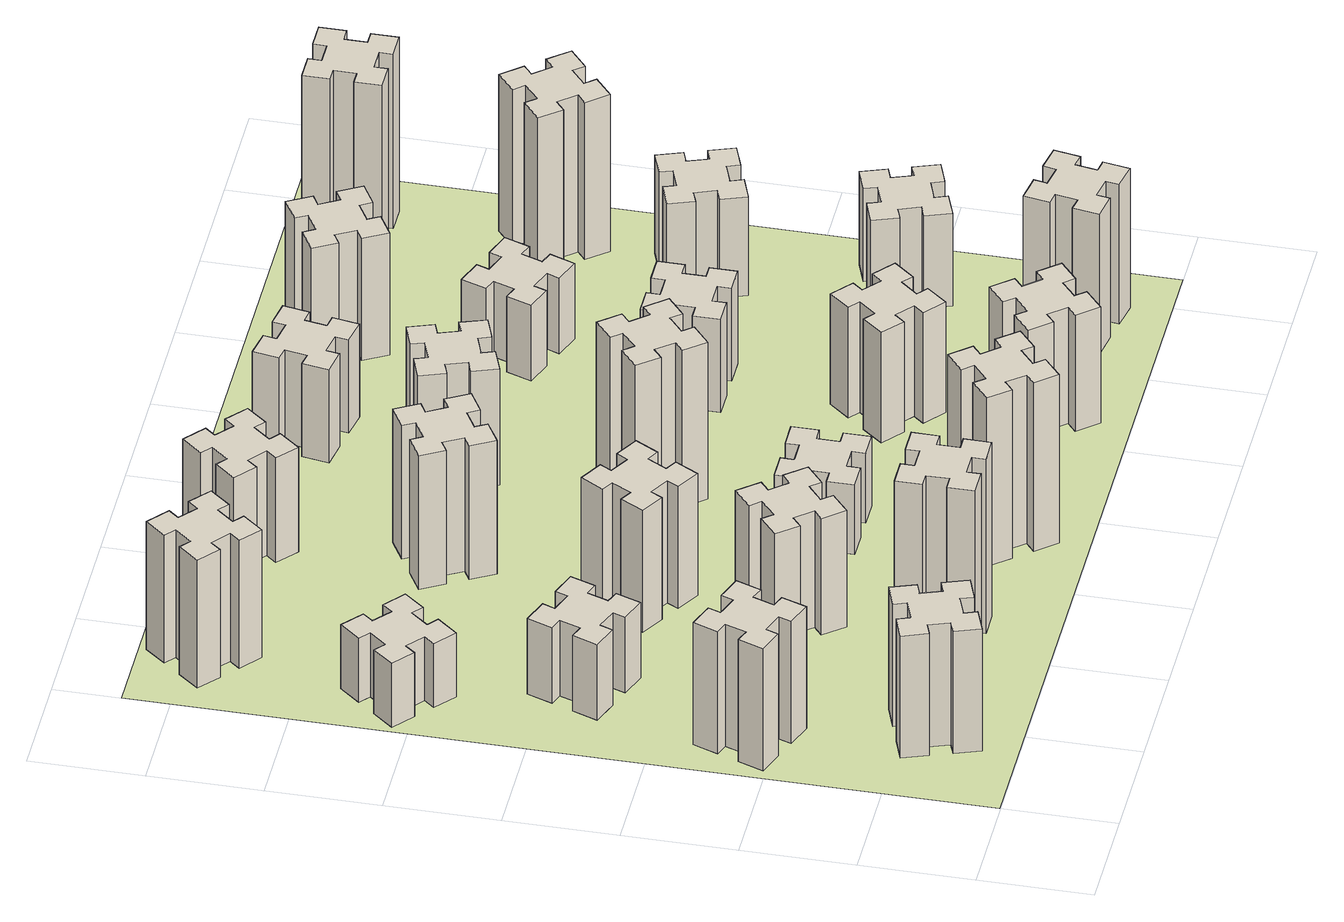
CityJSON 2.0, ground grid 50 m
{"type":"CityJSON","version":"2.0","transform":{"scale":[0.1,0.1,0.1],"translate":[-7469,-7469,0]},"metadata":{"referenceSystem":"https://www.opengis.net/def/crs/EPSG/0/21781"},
"CityObjects":{
"building1":{"type":"Building","attributes":{"class":"1000","function":"1000","usage":"1000","yearOfConstruction":2016,"roofType":"1000","measuredHeight":63,"storeysAboveGround":30,"storeysBelowGround":0},"geometry":[{"type":"Solid","lod":"1","boundaries":[[[[0,1,2,3,4,5,6,7,8,9,10,11,12,13,14,15,16,17,18,19]],[[17,16,20,21]],[[16,15,22,20]],[[15,14,23,22]],[[14,13,24,23]],[[13,12,25,24]],[[12,11,26,25]],[[11,10,27,26]],[[10,9,28,27]],[[9,8,29,28]],[[8,7,30,29]],[[7,6,31,30]],[[6,5,32,31]],[[5,4,33,32]],[[4,3,34,33]],[[3,2,35,34]],[[2,1,36,35]],[[1,0,37,36]],[[0,19,38,37]],[[19,18,39,38]],[[18,17,21,39]],[[24,25,26,27,28,29,30,31,32,33,34,35,36,37,38,39,21,20,22,23]]]]}]},
"building2":{"type":"Building","attributes":{"class":"1000","function":"1000","usage":"1000","yearOfConstruction":2016,"roofType":"1000","measuredHeight":63,"storeysAboveGround":30,"storeysBelowGround":0},"geometry":[{"type":"Solid","lod":"1","boundaries":[[[[40,41,42,43,44,45,46,47,48,49,50,51,52,53,54,55,56,57,58,59]],[[57,56,60,61]],[[56,55,62,60]],[[55,54,63,62]],[[54,53,64,63]],[[53,52,65,64]],[[52,51,66,65]],[[51,50,67,66]],[[50,49,68,67]],[[49,48,69,68]],[[48,47,70,69]],[[47,46,71,70]],[[46,45,72,71]],[[45,44,73,72]],[[44,43,74,73]],[[43,42,75,74]],[[42,41,76,75]],[[41,40,77,76]],[[40,59,78,77]],[[59,58,79,78]],[[58,57,61,79]],[[64,65,66,67,68,69,70,71,72,73,74,75,76,77,78,79,61,60,62,63]]]]}]},
"building3":{"type":"Building","attributes":{"class":"1000","function":"1000","usage":"1000","yearOfConstruction":2016,"roofType":"1000","measuredHeight":39,"storeysAboveGround":30,"storeysBelowGround":0},"geometry":[{"type":"Solid","lod":"1","boundaries":[[[[80,81,82,83,84,85,86,87,88,89,90,91,92,93,94,95,96,97,98,99]],[[97,96,100,101]],[[96,95,102,100]],[[95,94,103,102]],[[94,93,104,103]],[[93,92,105,104]],[[92,91,106,105]],[[91,90,107,106]],[[90,89,108,107]],[[89,88,109,108]],[[88,87,110,109]],[[87,86,111,110]],[[86,85,112,111]],[[85,84,113,112]],[[84,83,114,113]],[[83,82,115,114]],[[82,81,116,115]],[[81,80,117,116]],[[80,99,118,117]],[[99,98,119,118]],[[98,97,101,119]],[[104,105,106,107,108,109,110,111,112,113,114,115,116,117,118,119,101,100,102,103]]]]}]},
"building4":{"type":"Building","attributes":{"class":"1000","function":"1000","usage":"1000","yearOfConstruction":2016,"roofType":"1000","measuredHeight":33,"storeysAboveGround":30,"storeysBelowGround":0},"geometry":[{"type":"Solid","lod":"1","boundaries":[[[[120,121,122,123,124,125,126,127,128,129,130,131,132,133,134,135,136,137,138,139]],[[137,136,140,141]],[[136,135,142,140]],[[135,134,143,142]],[[134,133,144,143]],[[133,132,145,144]],[[132,131,146,145]],[[131,130,147,146]],[[130,129,148,147]],[[129,128,149,148]],[[128,127,150,149]],[[127,126,151,150]],[[126,125,152,151]],[[125,124,153,152]],[[124,123,154,153]],[[123,122,155,154]],[[122,121,156,155]],[[121,120,157,156]],[[120,139,158,157]],[[139,138,159,158]],[[138,137,141,159]],[[144,145,146,147,148,149,150,151,152,153,154,155,156,157,158,159,141,140,142,143]]]]}]},
"building5":{"type":"Building","attributes":{"class":"1000","function":"1000","usage":"1000","yearOfConstruction":2016,"roofType":"1000","measuredHeight":90,"storeysAboveGround":30,"storeysBelowGround":0},"geometry":[{"type":"Solid","lod":"1","boundaries":[[[[160,161,162,163,164,165,166,167,168,169,170,171,172,173,174,175,176,177,178,179]],[[177,176,180,181]],[[176,175,182,180]],[[175,174,183,182]],[[174,173,184,183]],[[173,172,185,184]],[[172,171,186,185]],[[171,170,187,186]],[[170,169,188,187]],[[169,168,189,188]],[[168,167,190,189]],[[167,166,191,190]],[[166,165,192,191]],[[165,164,193,192]],[[164,163,194,193]],[[163,162,195,194]],[[162,161,196,195]],[[161,160,197,196]],[[160,179,198,197]],[[179,178,199,198]],[[178,177,181,199]],[[184,185,186,187,188,189,190,191,192,193,194,195,196,197,198,199,181,180,182,183]]]]}]},
"building6":{"type":"Building","attributes":{"class":"1000","function":"1000","usage":"1000","yearOfConstruction":2016,"roofType":"1000","measuredHeight":66,"storeysAboveGround":30,"storeysBelowGround":0},"geometry":[{"type":"Solid","lod":"1","boundaries":[[[[200,201,202,203,204,205,206,207,208,209,210,211,212,213,214,215,216,217,218,219]],[[217,216,220,221]],[[216,215,222,220]],[[215,214,223,222]],[[214,213,224,223]],[[213,212,225,224]],[[212,211,226,225]],[[211,210,227,226]],[[210,209,228,227]],[[209,208,229,228]],[[208,207,230,229]],[[207,206,231,230]],[[206,205,232,231]],[[205,204,233,232]],[[204,203,234,233]],[[203,202,235,234]],[[202,201,236,235]],[[201,200,237,236]],[[200,219,238,237]],[[219,218,239,238]],[[218,217,221,239]],[[224,225,226,227,228,229,230,231,232,233,234,235,236,237,238,239,221,220,222,223]]]]}]},
"building7":{"type":"Building","attributes":{"class":"1000","function":"1000","usage":"1000","yearOfConstruction":2016,"roofType":"1000","measuredHeight":60,"storeysAboveGround":30,"storeysBelowGround":0},"geometry":[{"type":"Solid","lod":"1","boundaries":[[[[240,241,242,243,244,245,246,247,248,249,250,251,252,253,254,255,256,257,258,259]],[[257,256,260,261]],[[256,255,262,260]],[[255,254,263,262]],[[254,253,264,263]],[[253,252,265,264]],[[252,251,266,265]],[[251,250,267,266]],[[250,249,268,267]],[[249,248,269,268]],[[248,247,270,269]],[[247,246,271,270]],[[246,245,272,271]],[[245,244,273,272]],[[244,243,274,273]],[[243,242,275,274]],[[242,241,276,275]],[[241,240,277,276]],[[240,259,278,277]],[[259,258,279,278]],[[258,257,261,279]],[[264,265,266,267,268,269,270,271,272,273,274,275,276,277,278,279,261,260,262,263]]]]}]},
"building8":{"type":"Building","attributes":{"class":"1000","function":"1000","usage":"1000","yearOfConstruction":2016,"roofType":"1000","measuredHeight":63,"storeysAboveGround":30,"storeysBelowGround":0},"geometry":[{"type":"Solid","lod":"1","boundaries":[[[[280,281,282,283,284,285,286,287,288,289,290,291,292,293,294,295,296,297,298,299]],[[297,296,300,301]],[[296,295,302,300]],[[295,294,303,302]],[[294,293,304,303]],[[293,292,305,304]],[[292,291,306,305]],[[291,290,307,306]],[[290,289,308,307]],[[289,288,309,308]],[[288,287,310,309]],[[287,286,311,310]],[[286,285,312,311]],[[285,284,313,312]],[[284,283,314,313]],[[283,282,315,314]],[[282,281,316,315]],[[281,280,317,316]],[[280,299,318,317]],[[299,298,319,318]],[[298,297,301,319]],[[304,305,306,307,308,309,310,311,312,313,314,315,316,317,318,319,301,300,302,303]]]]}]},
"building9":{"type":"Building","attributes":{"class":"1000","function":"1000","usage":"1000","yearOfConstruction":2016,"roofType":"1000","measuredHeight":87,"storeysAboveGround":30,"storeysBelowGround":0},"geometry":[{"type":"Solid","lod":"1","boundaries":[[[[320,321,322,323,324,325,326,327,328,329,330,331,332,333,334,335,336,337,338,339]],[[337,336,340,341]],[[336,335,342,340]],[[335,334,343,342]],[[334,333,344,343]],[[333,332,345,344]],[[332,331,346,345]],[[331,330,347,346]],[[330,329,348,347]],[[329,328,349,348]],[[328,327,350,349]],[[327,326,351,350]],[[326,325,352,351]],[[325,324,353,352]],[[324,323,354,353]],[[323,322,355,354]],[[322,321,356,355]],[[321,320,357,356]],[[320,339,358,357]],[[339,338,359,358]],[[338,337,341,359]],[[344,345,346,347,348,349,350,351,352,353,354,355,356,357,358,359,341,340,342,343]]]]}]},
"building10":{"type":"Building","attributes":{"class":"1000","function":"1000","usage":"1000","yearOfConstruction":2016,"roofType":"1000","measuredHeight":69,"storeysAboveGround":30,"storeysBelowGround":0},"geometry":[{"type":"Solid","lod":"1","boundaries":[[[[360,361,362,363,364,365,366,367,368,369,370,371,372,373,374,375,376,377,378,379]],[[377,376,380,381]],[[376,375,382,380]],[[375,374,383,382]],[[374,373,384,383]],[[373,372,385,384]],[[372,371,386,385]],[[371,370,387,386]],[[370,369,388,387]],[[369,368,389,388]],[[368,367,390,389]],[[367,366,391,390]],[[366,365,392,391]],[[365,364,393,392]],[[364,363,394,393]],[[363,362,395,394]],[[362,361,396,395]],[[361,360,397,396]],[[360,379,398,397]],[[379,378,399,398]],[[378,377,381,399]],[[384,385,386,387,388,389,390,391,392,393,394,395,396,397,398,399,381,380,382,383]]]]}]},
"building11":{"type":"Building","attributes":{"class":"1000","function":"1000","usage":"1000","yearOfConstruction":2016,"roofType":"1000","measuredHeight":36,"storeysAboveGround":30,"storeysBelowGround":0},"geometry":[{"type":"Solid","lod":"1","boundaries":[[[[400,401,402,403,404,405,406,407,408,409,410,411,412,413,414,415,416,417,418,419]],[[417,416,420,421]],[[416,415,422,420]],[[415,414,423,422]],[[414,413,424,423]],[[413,412,425,424]],[[412,411,426,425]],[[411,410,427,426]],[[410,409,428,427]],[[409,408,429,428]],[[408,407,430,429]],[[407,406,431,430]],[[406,405,432,431]],[[405,404,433,432]],[[404,403,434,433]],[[403,402,435,434]],[[402,401,436,435]],[[401,400,437,436]],[[400,419,438,437]],[[419,418,439,438]],[[418,417,421,439]],[[424,425,426,427,428,429,430,431,432,433,434,435,436,437,438,439,421,420,422,423]]]]}]},
"building12":{"type":"Building","attributes":{"class":"1000","function":"1000","usage":"1000","yearOfConstruction":2016,"roofType":"1000","measuredHeight":54,"storeysAboveGround":30,"storeysBelowGround":0},"geometry":[{"type":"Solid","lod":"1","boundaries":[[[[440,441,442,443,444,445,446,447,448,449,450,451,452,453,454,455,456,457,458,459]],[[457,456,460,461]],[[456,455,462,460]],[[455,454,463,462]],[[454,453,464,463]],[[453,452,465,464]],[[452,451,466,465]],[[451,450,467,466]],[[450,449,468,467]],[[449,448,469,468]],[[448,447,470,469]],[[447,446,471,470]],[[446,445,472,471]],[[445,444,473,472]],[[444,443,474,473]],[[443,442,475,474]],[[442,441,476,475]],[[441,440,477,476]],[[440,459,478,477]],[[459,458,479,478]],[[458,457,461,479]],[[464,465,466,467,468,469,470,471,472,473,474,475,476,477,478,479,461,460,462,463]]]]}]},
"building13":{"type":"Building","attributes":{"class":"1000","function":"1000","usage":"1000","yearOfConstruction":2016,"roofType":"1000","measuredHeight":81,"storeysAboveGround":30,"storeysBelowGround":0},"geometry":[{"type":"Solid","lod":"1","boundaries":[[[[480,481,482,483,484,485,486,487,488,489,490,491,492,493,494,495,496,497,498,499]],[[497,496,500,501]],[[496,495,502,500]],[[495,494,503,502]],[[494,493,504,503]],[[493,492,505,504]],[[492,491,506,505]],[[491,490,507,506]],[[490,489,508,507]],[[489,488,509,508]],[[488,487,510,509]],[[487,486,511,510]],[[486,485,512,511]],[[485,484,513,512]],[[484,483,514,513]],[[483,482,515,514]],[[482,481,516,515]],[[481,480,517,516]],[[480,499,518,517]],[[499,498,519,518]],[[498,497,501,519]],[[504,505,506,507,508,509,510,511,512,513,514,515,516,517,518,519,501,500,502,503]]]]}]},
"building14":{"type":"Building","attributes":{"class":"1000","function":"1000","usage":"1000","yearOfConstruction":2016,"roofType":"1000","measuredHeight":60,"storeysAboveGround":30,"storeysBelowGround":0},"geometry":[{"type":"Solid","lod":"1","boundaries":[[[[520,521,522,523,524,525,526,527,528,529,530,531,532,533,534,535,536,537,538,539]],[[537,536,540,541]],[[536,535,542,540]],[[535,534,543,542]],[[534,533,544,543]],[[533,532,545,544]],[[532,531,546,545]],[[531,530,547,546]],[[530,529,548,547]],[[529,528,549,548]],[[528,527,550,549]],[[527,526,551,550]],[[526,525,552,551]],[[525,524,553,552]],[[524,523,554,553]],[[523,522,555,554]],[[522,521,556,555]],[[521,520,557,556]],[[520,539,558,557]],[[539,538,559,558]],[[538,537,541,559]],[[544,545,546,547,548,549,550,551,552,553,554,555,556,557,558,559,541,540,542,543]]]]}]},
"building15":{"type":"Building","attributes":{"class":"1000","function":"1000","usage":"1000","yearOfConstruction":2016,"roofType":"1000","measuredHeight":60,"storeysAboveGround":30,"storeysBelowGround":0},"geometry":[{"type":"Solid","lod":"1","boundaries":[[[[560,561,562,563,564,565,566,567,568,569,570,571,572,573,574,575,576,577,578,579]],[[577,576,580,581]],[[576,575,582,580]],[[575,574,583,582]],[[574,573,584,583]],[[573,572,585,584]],[[572,571,586,585]],[[571,570,587,586]],[[570,569,588,587]],[[569,568,589,588]],[[568,567,590,589]],[[567,566,591,590]],[[566,565,592,591]],[[565,564,593,592]],[[564,563,594,593]],[[563,562,595,594]],[[562,561,596,595]],[[561,560,597,596]],[[560,579,598,597]],[[579,578,599,598]],[[578,577,581,599]],[[584,585,586,587,588,589,590,591,592,593,594,595,596,597,598,599,581,580,582,583]]]]}]},
"building16":{"type":"Building","attributes":{"class":"1000","function":"1000","usage":"1000","yearOfConstruction":2016,"roofType":"1000","measuredHeight":57,"storeysAboveGround":30,"storeysBelowGround":0},"geometry":[{"type":"Solid","lod":"1","boundaries":[[[[600,601,602,603,604,605,606,607,608,609,610,611,612,613,614,615,616,617,618,619]],[[617,616,620,621]],[[616,615,622,620]],[[615,614,623,622]],[[614,613,624,623]],[[613,612,625,624]],[[612,611,626,625]],[[611,610,627,626]],[[610,609,628,627]],[[609,608,629,628]],[[608,607,630,629]],[[607,606,631,630]],[[606,605,632,631]],[[605,604,633,632]],[[604,603,634,633]],[[603,602,635,634]],[[602,601,636,635]],[[601,600,637,636]],[[600,619,638,637]],[[619,618,639,638]],[[618,617,621,639]],[[624,625,626,627,628,629,630,631,632,633,634,635,636,637,638,639,621,620,622,623]]]]}]},
"building17":{"type":"Building","attributes":{"class":"1000","function":"1000","usage":"1000","yearOfConstruction":2016,"roofType":"1000","measuredHeight":48,"storeysAboveGround":30,"storeysBelowGround":0},"geometry":[{"type":"Solid","lod":"1","boundaries":[[[[640,641,642,643,644,645,646,647,648,649,650,651,652,653,654,655,656,657,658,659]],[[657,656,660,661]],[[656,655,662,660]],[[655,654,663,662]],[[654,653,664,663]],[[653,652,665,664]],[[652,651,666,665]],[[651,650,667,666]],[[650,649,668,667]],[[649,648,669,668]],[[648,647,670,669]],[[647,646,671,670]],[[646,645,672,671]],[[645,644,673,672]],[[644,643,674,673]],[[643,642,675,674]],[[642,641,676,675]],[[641,640,677,676]],[[640,659,678,677]],[[659,658,679,678]],[[658,657,661,679]],[[664,665,666,667,668,669,670,671,672,673,674,675,676,677,678,679,661,660,662,663]]]]}]},
"building18":{"type":"Building","attributes":{"class":"1000","function":"1000","usage":"1000","yearOfConstruction":2016,"roofType":"1000","measuredHeight":48,"storeysAboveGround":30,"storeysBelowGround":0},"geometry":[{"type":"Solid","lod":"1","boundaries":[[[[680,681,682,683,684,685,686,687,688,689,690,691,692,693,694,695,696,697,698,699]],[[697,696,700,701]],[[696,695,702,700]],[[695,694,703,702]],[[694,693,704,703]],[[693,692,705,704]],[[692,691,706,705]],[[691,690,707,706]],[[690,689,708,707]],[[689,688,709,708]],[[688,687,710,709]],[[687,686,711,710]],[[686,685,712,711]],[[685,684,713,712]],[[684,683,714,713]],[[683,682,715,714]],[[682,681,716,715]],[[681,680,717,716]],[[680,699,718,717]],[[699,698,719,718]],[[698,697,701,719]],[[704,705,706,707,708,709,710,711,712,713,714,715,716,717,718,719,701,700,702,703]]]]}]},
"building19":{"type":"Building","attributes":{"class":"1000","function":"1000","usage":"1000","yearOfConstruction":2016,"roofType":"1000","measuredHeight":72,"storeysAboveGround":30,"storeysBelowGround":0},"geometry":[{"type":"Solid","lod":"1","boundaries":[[[[720,721,722,723,724,725,726,727,728,729,730,731,732,733,734,735,736,737,738,739]],[[737,736,740,741]],[[736,735,742,740]],[[735,734,743,742]],[[734,733,744,743]],[[733,732,745,744]],[[732,731,746,745]],[[731,730,747,746]],[[730,729,748,747]],[[729,728,749,748]],[[728,727,750,749]],[[727,726,751,750]],[[726,725,752,751]],[[725,724,753,752]],[[724,723,754,753]],[[723,722,755,754]],[[722,721,756,755]],[[721,720,757,756]],[[720,739,758,757]],[[739,738,759,758]],[[738,737,741,759]],[[744,745,746,747,748,749,750,751,752,753,754,755,756,757,758,759,741,740,742,743]]]]}]},
"building20":{"type":"Building","attributes":{"class":"1000","function":"1000","usage":"1000","yearOfConstruction":2016,"roofType":"1000","measuredHeight":39,"storeysAboveGround":30,"storeysBelowGround":0},"geometry":[{"type":"Solid","lod":"1","boundaries":[[[[760,761,762,763,764,765,766,767,768,769,770,771,772,773,774,775,776,777,778,779]],[[777,776,780,781]],[[776,775,782,780]],[[775,774,783,782]],[[774,773,784,783]],[[773,772,785,784]],[[772,771,786,785]],[[771,770,787,786]],[[770,769,788,787]],[[769,768,789,788]],[[768,767,790,789]],[[767,766,791,790]],[[766,765,792,791]],[[765,764,793,792]],[[764,763,794,793]],[[763,762,795,794]],[[762,761,796,795]],[[761,760,797,796]],[[760,779,798,797]],[[779,778,799,798]],[[778,777,781,799]],[[784,785,786,787,788,789,790,791,792,793,794,795,796,797,798,799,781,780,782,783]]]]}]},
"building21":{"type":"Building","attributes":{"class":"1000","function":"1000","usage":"1000","yearOfConstruction":2016,"roofType":"1000","measuredHeight":63,"storeysAboveGround":30,"storeysBelowGround":0},"geometry":[{"type":"Solid","lod":"1","boundaries":[[[[800,801,802,803,804,805,806,807,808,809,810,811,812,813,814,815,816,817,818,819]],[[817,816,820,821]],[[816,815,822,820]],[[815,814,823,822]],[[814,813,824,823]],[[813,812,825,824]],[[812,811,826,825]],[[811,810,827,826]],[[810,809,828,827]],[[809,808,829,828]],[[808,807,830,829]],[[807,806,831,830]],[[806,805,832,831]],[[805,804,833,832]],[[804,803,834,833]],[[803,802,835,834]],[[802,801,836,835]],[[801,800,837,836]],[[800,819,838,837]],[[819,818,839,838]],[[818,817,821,839]],[[824,825,826,827,828,829,830,831,832,833,834,835,836,837,838,839,821,820,822,823]]]]}]},
"building22":{"type":"Building","attributes":{"class":"1000","function":"1000","usage":"1000","yearOfConstruction":2016,"roofType":"1000","measuredHeight":48,"storeysAboveGround":30,"storeysBelowGround":0},"geometry":[{"type":"Solid","lod":"1","boundaries":[[[[840,841,842,843,844,845,846,847,848,849,850,851,852,853,854,855,856,857,858,859]],[[857,856,860,861]],[[856,855,862,860]],[[855,854,863,862]],[[854,853,864,863]],[[853,852,865,864]],[[852,851,866,865]],[[851,850,867,866]],[[850,849,868,867]],[[849,848,869,868]],[[848,847,870,869]],[[847,846,871,870]],[[846,845,872,871]],[[845,844,873,872]],[[844,843,874,873]],[[843,842,875,874]],[[842,841,876,875]],[[841,840,877,876]],[[840,859,878,877]],[[859,858,879,878]],[[858,857,861,879]],[[864,865,866,867,868,869,870,871,872,873,874,875,876,877,878,879,861,860,862,863]]]]}]},
"building23":{"type":"Building","attributes":{"class":"1000","function":"1000","usage":"1000","yearOfConstruction":2016,"roofType":"1000","measuredHeight":51,"storeysAboveGround":30,"storeysBelowGround":0},"geometry":[{"type":"Solid","lod":"1","boundaries":[[[[880,881,882,883,884,885,886,887,888,889,890,891,892,893,894,895,896,897,898,899]],[[897,896,900,901]],[[896,895,902,900]],[[895,894,903,902]],[[894,893,904,903]],[[893,892,905,904]],[[892,891,906,905]],[[891,890,907,906]],[[890,889,908,907]],[[889,888,909,908]],[[888,887,910,909]],[[887,886,911,910]],[[886,885,912,911]],[[885,884,913,912]],[[884,883,914,913]],[[883,882,915,914]],[[882,881,916,915]],[[881,880,917,916]],[[880,899,918,917]],[[899,898,919,918]],[[898,897,901,919]],[[904,905,906,907,908,909,910,911,912,913,914,915,916,917,918,919,901,900,902,903]]]]}]},
"building24":{"type":"Building","attributes":{"class":"1000","function":"1000","usage":"1000","yearOfConstruction":2016,"roofType":"1000","measuredHeight":81,"storeysAboveGround":30,"storeysBelowGround":0},"geometry":[{"type":"Solid","lod":"1","boundaries":[[[[920,921,922,923,924,925,926,927,928,929,930,931,932,933,934,935,936,937,938,939]],[[937,936,940,941]],[[936,935,942,940]],[[935,934,943,942]],[[934,933,944,943]],[[933,932,945,944]],[[932,931,946,945]],[[931,930,947,946]],[[930,929,948,947]],[[929,928,949,948]],[[928,927,950,949]],[[927,926,951,950]],[[926,925,952,951]],[[925,924,953,952]],[[924,923,954,953]],[[923,922,955,954]],[[922,921,956,955]],[[921,920,957,956]],[[920,939,958,957]],[[939,938,959,958]],[[938,937,941,959]],[[944,945,946,947,948,949,950,951,952,953,954,955,956,957,958,959,941,940,942,943]]]]}]},
"building25":{"type":"Building","attributes":{"class":"1000","function":"1000","usage":"1000","yearOfConstruction":2016,"roofType":"1000","measuredHeight":90,"storeysAboveGround":30,"storeysBelowGround":0},"geometry":[{"type":"Solid","lod":"1","boundaries":[[[[960,961,962,963,964,965,966,967,968,969,970,971,972,973,974,975,976,977,978,979]],[[977,976,980,981]],[[976,975,982,980]],[[975,974,983,982]],[[974,973,984,983]],[[973,972,985,984]],[[972,971,986,985]],[[971,970,987,986]],[[970,969,988,987]],[[969,968,989,988]],[[968,967,990,989]],[[967,966,991,990]],[[966,965,992,991]],[[965,964,993,992]],[[964,963,994,993]],[[963,962,995,994]],[[962,961,996,995]],[[961,960,997,996]],[[960,979,998,997]],[[979,978,999,998]],[[978,977,981,999]],[[984,985,986,987,988,989,990,991,992,993,994,995,996,997,998,999,981,980,982,983]]]]}]},
"landuse1":{"type":"LandUse","attributes":{"name":"plot1","function":"1010"},"geometry":[{"type":"MultiSurface","lod":"1","boundaries":[[[1000,1001,1002,1003]]]}]}
},
"vertices":[
[355,385,0],[389,291,0],[333,270,0],[374,157,0],[487,199,0],[466,255,0],[560,289,0],[580,233,0],[693,274,0],[652,387,0],[596,366,0],[562,460,0],[618,480,0],[577,593,0],[464,552,0],[485,496,0],[391,462,0],[370,518,0],[257,477,0],[299,364,0],[391,462,630],[370,518,630],[485,496,630],[464,552,630],[577,593,630],[618,480,630],[562,460,630],[596,366,630],[652,387,630],[693,274,630],[580,233,630],[560,289,630],[466,255,630],[487,199,630],[374,157,630],[333,270,630],[389,291,630],[355,385,630],[299,364,630],[257,477,630],
[189,1200,0],[155,1106,0],[99,1127,0],[57,1014,0],[170,973,0],[191,1029,0],[285,995,0],[264,939,0],[377,897,0],[418,1010,0],[362,1031,0],[396,1125,0],[452,1104,0],[493,1217,0],[380,1258,0],[360,1202,0],[266,1236,0],[287,1292,0],[174,1333,0],[133,1220,0],[266,1236,630],[287,1292,630],[360,1202,630],[380,1258,630],[493,1217,630],[452,1104,630],[396,1125,630],[362,1031,630],[418,1010,630],[377,897,630],[264,939,630],[285,995,630],[191,1029,630],[170,973,630],[57,1014,630],[99,1127,630],[155,1106,630],[189,1200,630],[133,1220,630],[174,1333,630],
[389,1940,0],[355,1846,0],[299,1867,0],[257,1754,0],[370,1713,0],[391,1769,0],[485,1735,0],[464,1679,0],[577,1637,0],[618,1750,0],[562,1771,0],[596,1865,0],[652,1844,0],[693,1957,0],[580,1998,0],[560,1942,0],[466,1976,0],[487,2032,0],[374,2073,0],[333,1960,0],[466,1976,390],[487,2032,390],[560,1942,390],[580,1998,390],[693,1957,390],[652,1844,390],[596,1865,390],[562,1771,390],[618,1750,390],[577,1637,390],[464,1679,390],[485,1735,390],[391,1769,390],[370,1713,390],[257,1754,390],[299,1867,390],[355,1846,390],[389,1940,390],[333,1960,390],[374,2073,390],
[223,2704,0],[159,2628,0],[113,2666,0],[36,2574,0],[128,2497,0],[166,2543,0],[243,2479,0],[204,2433,0],[296,2356,0],[373,2448,0],[327,2486,0],[392,2563,0],[438,2524,0],[515,2616,0],[423,2693,0],[384,2647,0],[308,2712,0],[346,2758,0],[254,2835,0],[177,2743,0],[308,2712,330],[346,2758,330],[384,2647,330],[423,2693,330],[515,2616,330],[438,2524,330],[392,2563,330],[327,2486,330],[373,2448,330],[296,2356,330],[204,2433,330],[243,2479,330],[166,2543,330],[128,2497,330],[36,2574,330],[113,2666,330],[159,2628,330],[223,2704,330],[177,2743,330],[254,2835,330],
[1165,585,0],[1065,585,0],[1065,645,0],[945,645,0],[945,525,0],[1005,525,0],[1005,425,0],[945,425,0],[945,305,0],[1065,305,0],[1065,365,0],[1165,365,0],[1165,305,0],[1285,305,0],[1285,425,0],[1225,425,0],[1225,525,0],[1285,525,0],[1285,645,0],[1165,645,0],[1225,525,900],[1285,525,900],[1225,425,900],[1285,425,900],[1285,305,900],[1165,305,900],[1165,365,900],[1065,365,900],[1065,305,900],[945,305,900],[945,425,900],[1005,425,900],[1005,525,900],[945,525,900],[945,645,900],[1065,645,900],[1065,585,900],[1165,585,900],[1165,645,900],[1285,645,900],
[484,3487,0],[408,3552,0],[446,3598,0],[354,3675,0],[277,3583,0],[323,3544,0],[259,3468,0],[213,3506,0],[136,3414,0],[228,3337,0],[266,3383,0],[343,3319,0],[304,3273,0],[396,3196,0],[473,3288,0],[427,3326,0],[492,3403,0],[538,3364,0],[615,3456,0],[523,3533,0],[492,3403,660],[538,3364,660],[427,3326,660],[473,3288,660],[396,3196,660],[304,3273,660],[343,3319,660],[266,3383,660],[228,3337,660],[136,3414,660],[213,3506,660],[259,3468,660],[323,3544,660],[277,3583,660],[354,3675,660],[446,3598,660],[408,3552,660],[484,3487,660],[523,3533,660],[615,3456,660],
[1148,999,0],[1224,1063,0],[1263,1017,0],[1355,1094,0],[1278,1186,0],[1232,1148,0],[1167,1224,0],[1213,1263,0],[1136,1355,0],[1044,1278,0],[1083,1232,0],[1006,1167,0],[968,1213,0],[876,1136,0],[953,1044,0],[999,1083,0],[1063,1006,0],[1017,968,0],[1094,876,0],[1186,953,0],[1063,1006,600],[1017,968,600],[999,1083,600],[953,1044,600],[876,1136,600],[968,1213,600],[1006,1167,600],[1083,1232,600],[1044,1278,600],[1136,1355,600],[1213,1263,600],[1167,1224,600],[1232,1148,600],[1278,1186,600],[1355,1094,600],[1263,1017,600],[1224,1063,600],[1148,999,600],[1186,953,600],[1094,876,600],
[1186,1657,0],[1236,1744,0],[1288,1714,0],[1348,1818,0],[1244,1878,0],[1214,1826,0],[1127,1876,0],[1157,1928,0],[1053,1988,0],[993,1884,0],[1045,1854,0],[995,1767,0],[943,1797,0],[883,1693,0],[987,1633,0],[1017,1685,0],[1104,1635,0],[1074,1583,0],[1178,1523,0],[1238,1627,0],[1104,1635,630],[1074,1583,630],[1017,1685,630],[987,1633,630],[883,1693,630],[943,1797,630],[995,1767,630],[1045,1854,630],[993,1884,630],[1053,1988,630],[1157,1928,630],[1127,1876,630],[1214,1826,630],[1244,1878,630],[1348,1818,630],[1288,1714,630],[1236,1744,630],[1186,1657,630],[1238,1627,630],[1178,1523,630],
[1823,492,0],[1746,427,0],[1708,473,0],[1616,396,0],[1693,304,0],[1739,343,0],[1803,266,0],[1757,228,0],[1834,136,0],[1926,213,0],[1888,259,0],[1964,323,0],[2003,277,0],[2095,354,0],[2018,446,0],[1972,408,0],[1907,484,0],[1953,523,0],[1876,615,0],[1784,538,0],[1907,484,870],[1953,523,870],[1972,408,870],[2018,446,870],[2095,354,870],[2003,277,870],[1964,323,870],[1888,259,870],[1926,213,870],[1834,136,870],[1757,228,870],[1803,266,870],[1739,343,870],[1693,304,870],[1616,396,870],[1708,473,870],[1746,427,870],[1823,492,870],[1784,538,870],[1876,615,870],
[1227,2475,0],[1314,2525,0],[1344,2473,0],[1448,2533,0],[1388,2637,0],[1336,2607,0],[1286,2694,0],[1338,2724,0],[1278,2828,0],[1174,2768,0],[1204,2716,0],[1117,2666,0],[1087,2718,0],[983,2658,0],[1043,2554,0],[1095,2584,0],[1145,2497,0],[1093,2467,0],[1153,2363,0],[1257,2423,0],[1145,2497,690],[1093,2467,690],[1095,2584,690],[1043,2554,690],[983,2658,690],[1087,2718,690],[1117,2666,690],[1204,2716,690],[1174,2768,690],[1278,2828,690],[1338,2724,690],[1286,2694,690],[1336,2607,690],[1388,2637,690],[1448,2533,690],[1344,2473,690],[1314,2525,690],[1227,2475,690],[1257,2423,690],[1153,2363,690],
[1865,1065,0],[1865,1165,0],[1925,1165,0],[1925,1285,0],[1805,1285,0],[1805,1225,0],[1705,1225,0],[1705,1285,0],[1585,1285,0],[1585,1165,0],[1645,1165,0],[1645,1065,0],[1585,1065,0],[1585,945,0],[1705,945,0],[1705,1005,0],[1805,1005,0],[1805,945,0],[1925,945,0],[1925,1065,0],[1805,1005,360],[1805,945,360],[1705,1005,360],[1705,945,360],[1585,945,360],[1585,1065,360],[1645,1065,360],[1645,1165,360],[1585,1165,360],[1585,1285,360],[1705,1285,360],[1705,1225,360],[1805,1225,360],[1805,1285,360],[1925,1285,360],[1925,1165,360],[1865,1165,360],[1865,1065,360],[1925,1065,360],[1925,945,360],
[1063,3544,0],[999,3468,0],[953,3506,0],[876,3414,0],[968,3337,0],[1006,3383,0],[1083,3319,0],[1044,3273,0],[1136,3196,0],[1213,3288,0],[1167,3326,0],[1232,3403,0],[1278,3364,0],[1355,3456,0],[1263,3533,0],[1224,3487,0],[1148,3552,0],[1186,3598,0],[1094,3675,0],[1017,3583,0],[1148,3552,540],[1186,3598,540],[1224,3487,540],[1263,3533,540],[1355,3456,540],[1278,3364,540],[1232,3403,540],[1167,3326,540],[1213,3288,540],[1136,3196,540],[1044,3273,540],[1083,3319,540],[1006,3383,540],[968,3337,540],[876,3414,540],[953,3506,540],[999,3468,540],[1063,3544,540],[1017,3583,540],[1094,3675,540],
[1823,1972,0],[1746,1907,0],[1708,1953,0],[1616,1876,0],[1693,1784,0],[1739,1823,0],[1803,1746,0],[1757,1708,0],[1834,1616,0],[1926,1693,0],[1888,1739,0],[1964,1803,0],[2003,1757,0],[2095,1834,0],[2018,1926,0],[1972,1888,0],[1907,1964,0],[1953,2003,0],[1876,2095,0],[1784,2018,0],[1907,1964,810],[1953,2003,810],[1972,1888,810],[2018,1926,810],[2095,1834,810],[2003,1757,810],[1964,1803,810],[1888,1739,810],[1926,1693,810],[1834,1616,810],[1757,1708,810],[1803,1746,810],[1739,1823,810],[1693,1784,810],[1616,1876,810],[1708,1953,810],[1746,1907,810],[1823,1972,810],[1784,2018,810],[1876,2095,810],
[1735,2705,0],[1769,2611,0],[1713,2590,0],[1754,2477,0],[1867,2519,0],[1846,2575,0],[1940,2609,0],[1960,2553,0],[2073,2594,0],[2032,2707,0],[1976,2686,0],[1942,2780,0],[1998,2800,0],[1957,2913,0],[1844,2872,0],[1865,2816,0],[1771,2782,0],[1750,2838,0],[1637,2797,0],[1679,2684,0],[1771,2782,600],[1750,2838,600],[1865,2816,600],[1844,2872,600],[1957,2913,600],[1998,2800,600],[1942,2780,600],[1976,2686,600],[2032,2707,600],[2073,2594,600],[1960,2553,600],[1940,2609,600],[1846,2575,600],[1867,2519,600],[1754,2477,600],[1713,2590,600],[1769,2611,600],[1735,2705,600],[1679,2684,600],[1637,2797,600],
[2728,259,0],[2804,323,0],[2843,277,0],[2935,354,0],[2858,446,0],[2812,408,0],[2747,484,0],[2793,523,0],[2716,615,0],[2624,538,0],[2663,492,0],[2586,427,0],[2548,473,0],[2456,396,0],[2533,304,0],[2579,343,0],[2643,266,0],[2597,228,0],[2674,136,0],[2766,213,0],[2643,266,600],[2597,228,600],[2579,343,600],[2533,304,600],[2456,396,600],[2548,473,600],[2586,427,600],[2663,492,600],[2624,538,600],[2716,615,600],[2793,523,600],[2747,484,600],[2812,408,600],[2858,446,600],[2935,354,600],[2843,277,600],[2804,323,600],[2728,259,600],[2766,213,600],[2674,136,600],
[2486,963,0],[2563,899,0],[2524,853,0],[2616,776,0],[2693,868,0],[2647,906,0],[2712,983,0],[2758,944,0],[2835,1036,0],[2743,1113,0],[2704,1067,0],[2628,1132,0],[2666,1178,0],[2574,1255,0],[2497,1163,0],[2543,1124,0],[2479,1048,0],[2433,1086,0],[2356,994,0],[2448,917,0],[2479,1048,570],[2433,1086,570],[2543,1124,570],[2497,1163,570],[2574,1255,570],[2666,1178,570],[2628,1132,570],[2704,1067,570],[2743,1113,570],[2835,1036,570],[2758,944,570],[2712,983,570],[2647,906,570],[2693,868,570],[2616,776,570],[2524,853,570],[2563,899,570],[2486,963,570],[2448,917,570],[2356,994,570],
[2024,3435,0],[1925,3452,0],[1936,3511,0],[1817,3532,0],[1797,3414,0],[1856,3404,0],[1838,3305,0],[1779,3316,0],[1758,3197,0],[1877,3177,0],[1887,3236,0],[1985,3218,0],[1975,3159,0],[2093,3138,0],[2114,3257,0],[2055,3267,0],[2072,3365,0],[2131,3355,0],[2152,3473,0],[2034,3494,0],[2072,3365,480],[2131,3355,480],[2055,3267,480],[2114,3257,480],[2093,3138,480],[1975,3159,480],[1985,3218,480],[1887,3236,480],[1877,3177,480],[1758,3197,480],[1779,3316,480],[1838,3305,480],[1856,3404,480],[1797,3414,480],[1817,3532,480],[1936,3511,480],[1925,3452,480],[2024,3435,480],[2034,3494,480],[2152,3473,480],
[2545,1745,0],[2645,1745,0],[2645,1685,0],[2765,1685,0],[2765,1805,0],[2705,1805,0],[2705,1905,0],[2765,1905,0],[2765,2025,0],[2645,2025,0],[2645,1965,0],[2545,1965,0],[2545,2025,0],[2425,2025,0],[2425,1905,0],[2485,1905,0],[2485,1805,0],[2425,1805,0],[2425,1685,0],[2545,1685,0],[2485,1805,480],[2425,1805,480],[2485,1905,480],[2425,1905,480],[2425,2025,480],[2545,2025,480],[2545,1965,480],[2645,1965,480],[2645,2025,480],[2765,2025,480],[2765,1905,480],[2705,1905,480],[2705,1805,480],[2765,1805,480],[2765,1685,480],[2645,1685,480],[2645,1745,480],[2545,1745,480],[2545,1685,480],[2425,1685,480],
[3236,444,0],[3218,345,0],[3159,356,0],[3138,237,0],[3257,217,0],[3267,276,0],[3365,258,0],[3355,199,0],[3473,178,0],[3494,297,0],[3435,307,0],[3452,405,0],[3511,395,0],[3532,513,0],[3414,534,0],[3404,475,0],[3305,492,0],[3316,551,0],[3197,572,0],[3177,454,0],[3305,492,720],[3316,551,720],[3404,475,720],[3414,534,720],[3532,513,720],[3511,395,720],[3452,405,720],[3435,307,720],[3494,297,720],[3473,178,720],[3355,199,720],[3365,258,720],[3267,276,720],[3257,217,720],[3138,237,720],[3159,356,720],[3218,345,720],[3236,444,720],[3177,454,720],[3197,572,720],
[2611,2509,0],[2705,2475,0],[2684,2419,0],[2797,2377,0],[2838,2490,0],[2782,2511,0],[2816,2605,0],[2872,2584,0],[2913,2697,0],[2800,2738,0],[2780,2682,0],[2686,2716,0],[2707,2772,0],[2594,2813,0],[2553,2700,0],[2609,2680,0],[2575,2586,0],[2519,2607,0],[2477,2494,0],[2590,2453,0],[2575,2586,390],[2519,2607,390],[2609,2680,390],[2553,2700,390],[2594,2813,390],[2707,2772,390],[2686,2716,390],[2780,2682,390],[2800,2738,390],[2913,2697,390],[2872,2584,390],[2816,2605,390],[2782,2511,390],[2838,2490,390],[2797,2377,390],[2684,2419,390],[2705,2475,390],[2611,2509,390],[2590,2453,390],[2477,2494,390],
[2716,3347,0],[2666,3434,0],[2718,3464,0],[2658,3568,0],[2554,3508,0],[2584,3456,0],[2497,3406,0],[2467,3458,0],[2363,3398,0],[2423,3294,0],[2475,3324,0],[2525,3237,0],[2473,3207,0],[2533,3103,0],[2637,3163,0],[2607,3215,0],[2694,3265,0],[2724,3213,0],[2828,3273,0],[2768,3377,0],[2694,3265,630],[2724,3213,630],[2607,3215,630],[2637,3163,630],[2533,3103,630],[2473,3207,630],[2525,3237,630],[2475,3324,630],[2423,3294,630],[2363,3398,630],[2467,3458,630],[2497,3406,630],[2584,3456,630],[2554,3508,630],[2658,3568,630],[2718,3464,630],[2666,3434,630],[2716,3347,630],[2768,3377,630],[2828,3273,630],
[3315,1125,0],[3349,1031,0],[3293,1010,0],[3334,897,0],[3447,939,0],[3426,995,0],[3520,1029,0],[3540,973,0],[3653,1014,0],[3612,1127,0],[3556,1106,0],[3522,1200,0],[3578,1220,0],[3537,1333,0],[3424,1292,0],[3445,1236,0],[3351,1202,0],[3330,1258,0],[3217,1217,0],[3259,1104,0],[3351,1202,480],[3330,1258,480],[3445,1236,480],[3424,1292,480],[3537,1333,480],[3578,1220,480],[3522,1200,480],[3556,1106,480],[3612,1127,480],[3653,1014,480],[3540,973,480],[3520,1029,480],[3426,995,480],[3447,939,480],[3334,897,480],[3293,1010,480],[3349,1031,480],[3315,1125,480],[3259,1104,480],[3217,1217,480],
[3456,1946,0],[3422,2040,0],[3478,2060,0],[3437,2173,0],[3324,2132,0],[3345,2076,0],[3251,2042,0],[3230,2098,0],[3117,2057,0],[3159,1944,0],[3215,1965,0],[3249,1871,0],[3193,1850,0],[3234,1737,0],[3347,1779,0],[3326,1835,0],[3420,1869,0],[3440,1813,0],[3553,1854,0],[3512,1967,0],[3420,1869,510],[3440,1813,510],[3326,1835,510],[3347,1779,510],[3234,1737,510],[3193,1850,510],[3249,1871,510],[3215,1965,510],[3159,1944,510],[3117,2057,510],[3230,2098,510],[3251,2042,510],[3345,2076,510],[3324,2132,510],[3437,2173,510],[3478,2060,510],[3422,2040,510],[3456,1946,510],[3512,1967,510],[3553,1854,510],
[3403,2712,0],[3326,2647,0],[3288,2693,0],[3196,2616,0],[3273,2524,0],[3319,2563,0],[3383,2486,0],[3337,2448,0],[3414,2356,0],[3506,2433,0],[3468,2479,0],[3544,2543,0],[3583,2497,0],[3675,2574,0],[3598,2666,0],[3552,2628,0],[3487,2704,0],[3533,2743,0],[3456,2835,0],[3364,2758,0],[3487,2704,810],[3533,2743,810],[3552,2628,810],[3598,2666,810],[3675,2574,810],[3583,2497,810],[3544,2543,810],[3468,2479,810],[3506,2433,810],[3414,2356,810],[3337,2448,810],[3383,2486,810],[3319,2563,810],[3273,2524,810],[3196,2616,810],[3288,2693,810],[3326,2647,810],[3403,2712,810],[3364,2758,810],[3456,2835,810],
[3285,3325,0],[3385,3325,0],[3385,3265,0],[3505,3265,0],[3505,3385,0],[3445,3385,0],[3445,3485,0],[3505,3485,0],[3505,3605,0],[3385,3605,0],[3385,3545,0],[3285,3545,0],[3285,3605,0],[3165,3605,0],[3165,3485,0],[3225,3485,0],[3225,3385,0],[3165,3385,0],[3165,3265,0],[3285,3265,0],[3225,3385,900],[3165,3385,900],[3225,3485,900],[3165,3485,900],[3165,3605,900],[3285,3605,900],[3285,3545,900],[3385,3545,900],[3385,3605,900],[3505,3605,900],[3505,3485,900],[3445,3485,900],[3445,3385,900],[3505,3385,900],[3505,3265,900],[3385,3265,900],[3385,3325,900],[3285,3325,900],[3285,3265,900],[3165,3265,900],
[5,3705,0],[3705,3705,0],[3705,5,0],[5,5,0]
]}
